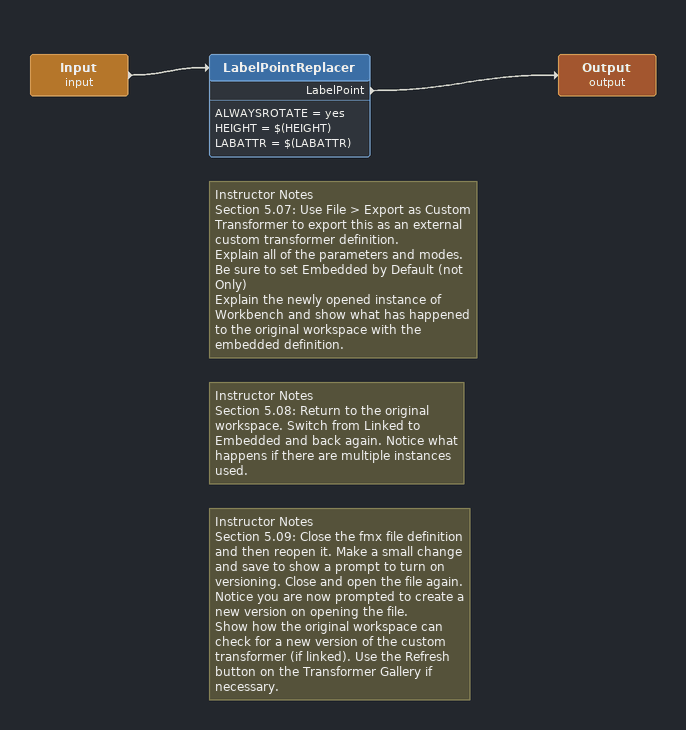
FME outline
Input (input)
    -> LabelPointReplacer
Note: Instructor Notes / Section 5.07: Use File > Export as Custom Transformer to export this as an external custom transformer definition. / Explain all of the parameters and modes. Be sure to set Embedded by Default (not Only) / Explain the newly opened instance of Workbench and show what has happened to the original workspace with the embedded definition.
Note: Instructor Notes / Section 5.08: Return to the original workspace. Switch from Linked to Embedded and back again. Notice what happens if there are multiple instances used.
Note: Instructor Notes / Section 5.09: Close the fmx file definition and then reopen it. Make a small change and save to show a prompt to turn on versioning. Close and open the file again. Notice you are now prompted to create a new version on opening the file. / Show how the original workspace can check for a new version of the custom transformer (if linked). Use the Refresh button on the Transformer Gallery if necessary.
LabelPointReplacer
    ALWAYSROTATE = yes
    HEIGHT = $(HEIGHT)
    LABATTR = $(LABATTR)
    LabelPoint -> Output (output)
Output (output)
